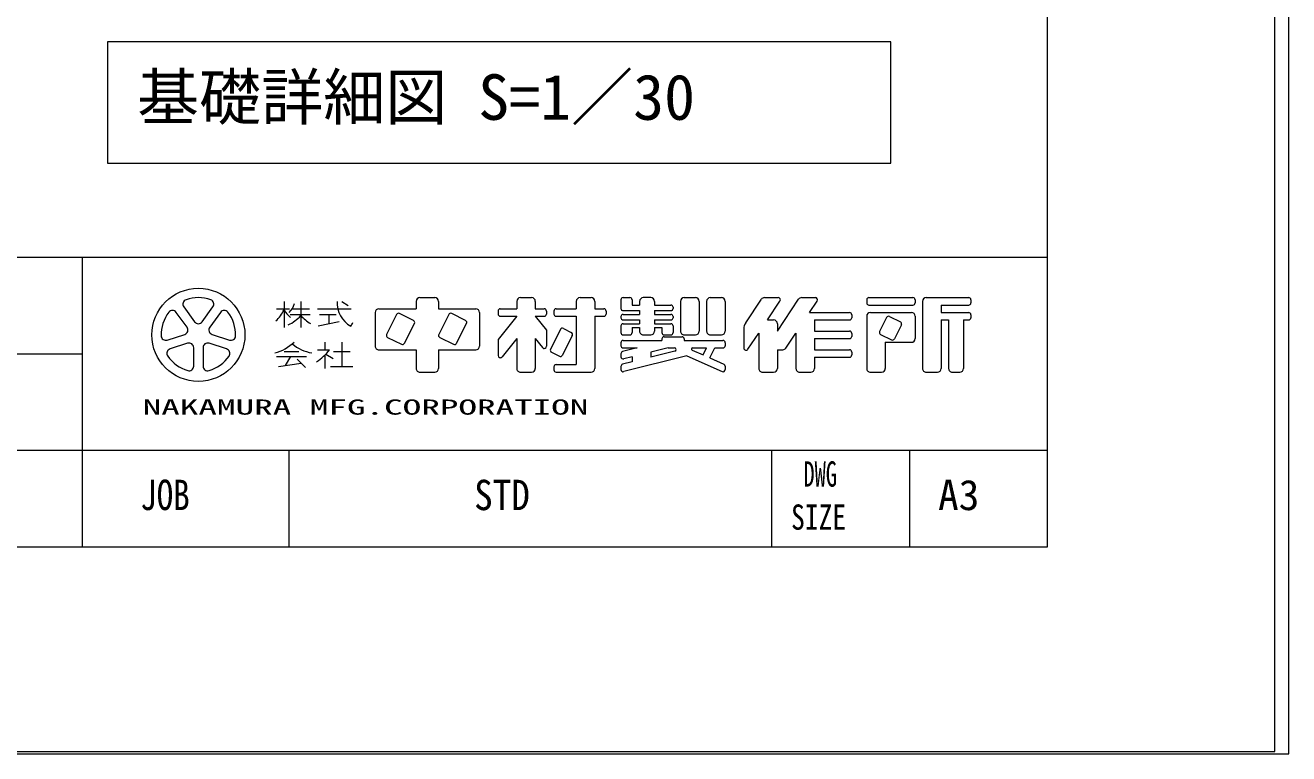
# Model space of a CAD drawing. Units: millimetres, scale not verified, with parts at other scales. Extents: x 0 to 420, y 0 to 297.
# Drawn here: x 328.6 to 420.2, y 0 to 52.8 of the extents above; entities that cross this region are included whole.
import ezdxf
from ezdxf.enums import TextEntityAlignment as Align

# ---------------------------------------------------------------- set-up
doc = ezdxf.new("R2010")
doc.units = ezdxf.units.MM
doc.header["$LTSCALE"] = 0.5
for name, color, linetype, lineweight in [('DEFPOINTS_3', 7, 'Continuous', 0), ('LY_2', 7, 'Continuous', 0), ('LY_5', 2, 'Continuous', 18)]:
    doc.layers.add(name, color=color, linetype=linetype, lineweight=lineweight)
doc.layers.add('LY_4', color=7, linetype='Continuous')
doc.styles.add('ＭＳ ゴシック', font='')
doc.styles.get('ＭＳ ゴシック').set_extended_font_data('MS Gothic')

msp = doc.modelspace()

# ---------------------------------------------------------------- linework, layer by layer
at = {"layer": 'DEFPOINTS_3'}
for p, q in [((420.25, -0.0353), (420.25, 296.9647)), ((0.25, -0.0353), (420.25, -0.0353))]:
    msp.add_line(p, q, dxfattribs=at)
at = {"layer": 'LY_2'}
for p, q in [((402.75, 14.9647), (402.75, 281.9647)), ((17.75, 35.9647), (402.75, 35.9647)), ((332.75, 35.9647), (332.75, 14.9647)), ((357.244, 33.0281), (358.324, 33.0281)), ((364.534, 33.0281), (365.344, 33.0281)), ((368.854, 33.0281), (369.664, 33.0281)), ((371.986, 33.0281), (372.472, 33.0281)), ((373.984, 33.0281), (373.444, 33.0281)), ((376.414, 33.0281), (377.224, 33.0281)), ((378.304, 33.0281), (379.114, 33.0281)), ((382.2285, 33.0281), (383.2213, 33.0281)), ((384.9285, 33.0281), (385.9213, 33.0281)), ((389.806, 33.0281), (392.992, 33.0281)), ((393.964, 33.0281), (397.042, 33.0281)), ((340.1213, 32.3581), (340.906, 31.278)), ((341.4521, 31.2781), (342.2367, 32.3581)), ((346.849, 32.218), (347.794, 32.218)), ((347.389, 32.7581), (347.389, 30.8681)), ((347.9814, 32.218), (349.225, 32.218)), ((348.604, 32.7581), (348.604, 30.8681)), ((349.819, 32.218), (352.249, 32.218)), ((352.0314, 32.4317), (351.5903, 32.7258)), ((354.274, 32.218), (356.974, 32.218)), ((356.974, 32.7581), (356.974, 32.218)), ((358.594, 32.7581), (358.594, 32.218)), ((358.594, 32.218), (361.294, 32.218)), ((363.076, 32.218), (364.264, 32.218)), ((364.264, 32.7581), (364.264, 32.218)), ((365.614, 32.7581), (365.614, 32.218)), ((365.614, 32.218), (366.262, 32.218)), ((367.126, 32.218), (368.584, 32.218)), ((368.584, 32.7581), (368.584, 32.218)), ((369.934, 32.7581), (369.934, 32.218)), ((369.934, 32.218), (370.582, 32.218)), ((371.824, 32.8661), (371.824, 32.245)), ((371.986, 32.0831), (373.174, 32.0831)), ((372.634, 32.8661), (372.634, 32.4881)), ((372.634, 32.4881), (373.174, 32.4881)), ((373.174, 32.7581), (373.174, 32.4881)), ((373.174, 32.0831), (373.174, 31.8131)), ((374.254, 32.7581), (374.254, 32.4881)), ((374.254, 32.4881), (375.442, 32.4881)), ((374.254, 32.0831), (374.254, 31.8131)), ((374.254, 32.0831), (375.442, 32.0831)), ((375.604, 32.3261), (375.604, 32.245)), ((376.144, 32.7581), (376.144, 30.5981)), ((377.494, 32.7581), (377.494, 30.5981)), ((378.034, 32.7581), (378.034, 30.5981)), ((379.384, 32.7581), (379.384, 30.5981)), ((380.8701, 31.2071), (382.0039, 32.9078)), ((382.444, 31.4081), (383.3561, 32.7762)), ((383.164, 30.5981), (384.7039, 32.9078)), ((385.504, 31.9481), (386.0561, 32.7762)), ((389.644, 32.8661), (389.644, 32.6501)), ((389.806, 32.4881), (392.992, 32.4881)), ((393.154, 32.8661), (393.154, 32.6501)), ((393.694, 32.7581), (393.694, 27.8981)), ((395.044, 32.4881), (397.042, 32.4881)), ((395.044, 32.4881), (395.044, 31.9481)), ((397.204, 32.8661), (397.204, 32.6501)), ((340.3599, 30.8813), (339.5752, 31.9613)), ((342.7828, 31.9613), (341.9981, 30.8813)), ((347.8345, 31.8131), (349.279, 31.8131)), ((349.8614, 30.9845), (351.3967, 31.2916)), ((349.954, 31.8131), (351.169, 31.8131)), ((350.629, 31.8131), (350.629, 31.138)), ((354.004, 31.9481), (354.004, 29.5181)), ((355.5516, 31.8032), (354.8325, 30.3649)), ((356.7751, 31.3725), (355.7689, 31.8756)), ((356.1285, 29.7169), (356.8476, 31.1552)), ((359.3316, 31.8032), (358.6125, 30.3649)), ((360.5551, 31.3725), (359.5489, 31.8756)), ((359.9085, 29.7169), (360.6276, 31.1552)), ((361.564, 31.9481), (361.564, 29.5181)), ((362.914, 32.056), (362.914, 31.8401)), ((364.264, 31.6781), (362.914, 29.9905)), ((363.076, 31.6781), (364.264, 31.6781)), ((365.614, 31.6781), (366.262, 31.6781)), ((365.614, 31.6781), (366.424, 30.6655)), ((366.424, 32.056), (366.424, 31.8401)), ((366.964, 32.056), (366.964, 31.8401)), ((367.126, 31.6781), (368.584, 31.6781)), ((368.584, 31.6781), (368.584, 28.1681)), ((369.934, 31.6781), (370.582, 31.6781)), ((369.934, 31.6781), (369.934, 27.8981)), ((370.744, 32.056), (370.744, 31.8401)), ((371.824, 31.6511), (371.824, 31.5701)), ((371.986, 31.8131), (373.174, 31.8131)), ((371.986, 31.4081), (373.174, 31.4081)), ((373.174, 31.4081), (373.174, 31.138)), ((374.254, 31.8131), (375.442, 31.8131)), ((374.254, 31.4081), (374.254, 31.138)), ((374.254, 31.4081), (375.442, 31.4081)), ((375.604, 31.6511), (375.604, 31.5701)), ((382.444, 31.4081), (382.894, 31.4081)), ((385.504, 31.9481), (388.402, 31.9481)), ((385.864, 31.4081), (385.864, 30.5981)), ((385.864, 31.4081), (388.402, 31.4081)), ((388.564, 31.786), (388.564, 31.5701)), ((389.644, 31.6781), (389.644, 27.8981)), ((389.914, 31.9481), (392.884, 31.9481)), ((391.0836, 31.5872), (390.5805, 30.5809)), ((391.3009, 31.6596), (392.0911, 31.2645)), ((393.154, 31.6781), (393.154, 30.0581)), ((395.044, 31.9481), (397.042, 31.9481)), ((395.044, 31.4081), (395.044, 27.8981)), ((395.044, 31.4081), (395.584, 31.4081)), ((395.584, 31.4081), (395.584, 27.8981)), ((396.664, 31.4081), (396.664, 27.8981)), ((396.664, 31.4081), (397.042, 31.4081)), ((397.204, 31.786), (397.204, 31.5701)), ((338.9215, 29.9494), (340.1911, 30.3619)), ((342.1669, 30.3619), (343.4365, 29.9494)), ((366.424, 30.6655), (366.424, 29.5074)), ((367.4316, 30.7232), (366.7125, 29.2849)), ((368.2956, 30.2912), (367.5765, 28.8529)), ((367.6489, 30.7956), (368.2231, 30.5085)), ((371.824, 30.9761), (371.824, 30.4901)), ((371.986, 31.138), (373.174, 31.138)), ((371.986, 30.3281), (372.472, 30.3281)), ((372.634, 30.8681), (372.634, 30.4901)), ((372.634, 30.8681), (373.174, 30.8681)), ((373.174, 30.8681), (373.174, 30.5981)), ((373.444, 30.3281), (373.984, 30.3281)), ((374.254, 31.138), (375.442, 31.138)), ((374.254, 30.8681), (374.794, 30.8681)), ((374.254, 30.8681), (374.254, 30.5981)), ((374.794, 30.8681), (374.794, 30.4901)), ((374.956, 30.3281), (375.442, 30.3281)), ((375.604, 30.9761), (375.604, 30.4901)), ((376.414, 30.3281), (377.224, 30.3281)), ((378.304, 30.3281), (379.114, 30.3281)), ((380.734, 30.7578), (380.734, 29.3781)), ((381.0308, 29.2882), (381.814, 30.463)), ((381.814, 30.463), (381.814, 27.8981)), ((383.164, 31.138), (383.164, 30.5981)), ((383.7842, 29.3683), (384.514, 30.4631)), ((384.514, 30.4631), (384.514, 27.8981)), ((385.864, 30.5981), (388.402, 30.5981)), ((388.564, 30.4361), (388.564, 30.2201)), ((390.6529, 30.3636), (391.4431, 29.9685)), ((392.1636, 31.0472), (391.6605, 30.0409)), ((340.3997, 29.72), (339.1301, 29.3075)), ((340.8415, 28.064), (340.8415, 29.399)), ((341.5165, 29.399), (341.5165, 28.064)), ((343.2279, 29.3074), (341.9583, 29.72)), ((350.359, 29.7881), (350.359, 29.248)), ((351.574, 29.7881), (351.574, 28.0331)), ((354.9049, 30.1476), (355.9111, 29.6445)), ((358.6849, 30.1476), (359.6911, 29.6445)), ((362.914, 29.9905), (362.914, 28.8324)), ((364.264, 30.0581), (363.2025, 28.7312)), ((364.264, 30.0581), (364.264, 27.8981)), ((365.614, 30.0581), (365.614, 27.8981)), ((365.614, 30.0581), (366.1355, 29.4062)), ((371.824, 29.7611), (371.824, 29.545)), ((373.0103, 29.3831), (371.9467, 29.1171)), ((371.986, 29.923), (374.794, 29.923)), ((371.986, 29.3831), (373.0103, 29.3831)), ((375.2368, 29.3831), (373.984, 29.0699)), ((374.794, 30.0311), (374.794, 29.923)), ((374.956, 30.193), (376.252, 30.193)), ((375.2368, 29.3831), (375.6971, 29.3831)), ((376.414, 30.0311), (376.414, 29.923)), ((376.414, 29.923), (379.222, 29.923)), ((377.0115, 29.3831), (378.0378, 29.3831)), ((377.7818, 28.8711), (378.0378, 29.3831)), ((378.2758, 28.6515), (378.6415, 29.3831)), ((378.6415, 29.3831), (379.222, 29.3831)), ((379.384, 29.7611), (379.384, 29.545)), ((385.864, 30.0581), (388.402, 30.0581)), ((385.864, 30.0581), (385.864, 29.248)), ((390.994, 29.7881), (392.884, 29.7881)), ((390.994, 29.7881), (390.994, 27.8981)), ((215.25, 28.9647), (332.75, 28.9647)), ((346.849, 28.7486), (349.009, 28.7486)), ((347.389, 29.1131), (348.469, 29.1131)), ((347.8508, 28.7486), (347.4613, 28.1003)), ((348.334, 28.5717), (348.9402, 27.9655)), ((349.819, 29.248), (350.6988, 29.248)), ((350.359, 28.8747), (350.359, 27.8981)), ((350.4095, 28.9252), (350.9539, 28.6109)), ((350.9665, 29.1131), (352.1815, 29.1131)), ((354.274, 29.248), (356.974, 29.248)), ((356.974, 29.248), (356.974, 27.8981)), ((358.594, 29.248), (358.594, 27.8981)), ((358.594, 29.248), (361.294, 29.248)), ((366.7849, 29.0676), (367.3591, 28.7805)), ((371.824, 28.96), (371.824, 28.7373)), ((376.5999, 28.8054), (372.0253, 27.6618)), ((372.634, 28.7324), (372.0253, 28.5802)), ((372.634, 28.7324), (372.634, 28.3706)), ((375.7265, 29.1437), (373.984, 28.7081)), ((373.984, 29.0699), (373.984, 28.7081)), ((376.5999, 28.8054), (379.1562, 27.6693)), ((376.9787, 29.228), (377.7818, 28.8711)), ((378.2758, 28.6515), (379.2878, 28.2017)), ((383.164, 29.248), (383.164, 27.8981)), ((383.164, 29.248), (383.5595, 29.248)), ((385.864, 29.248), (388.402, 29.248)), ((385.864, 28.7081), (388.402, 28.7081)), ((385.864, 28.7081), (385.864, 27.8981)), ((388.564, 29.0861), (388.564, 28.8701)), ((346.985, 28.0322), (348.6374, 28.2683)), ((350.764, 28.0331), (352.384, 28.0331)), ((357.244, 27.6281), (358.324, 27.6281)), ((364.534, 27.6281), (365.344, 27.6281)), ((366.964, 28.0061), (366.964, 27.7901)), ((367.126, 28.1681), (368.584, 28.1681)), ((367.126, 27.6281), (369.664, 27.6281)), ((371.824, 28.0416), (371.824, 27.8189)), ((372.634, 28.3706), (371.9467, 28.1987)), ((379.384, 28.0537), (379.384, 27.8173)), ((382.084, 27.6281), (382.894, 27.6281)), ((384.784, 27.6281), (385.594, 27.6281)), ((389.914, 27.6281), (390.724, 27.6281)), ((393.964, 27.6281), (394.774, 27.6281)), ((395.854, 27.6281), (396.394, 27.6281)), ((160.25, 21.9647), (402.75, 21.9647)), ((347.75, 21.9647), (347.75, 14.9647)), ((382.75, 21.9647), (382.75, 14.9647)), ((392.75, 21.9647), (392.75, 14.9647)), ((17.75, 14.9647), (402.75, 14.9647))]:
    msp.add_line(p, q, dxfattribs=at)
msp.add_circle((341.179, 30.3281), 3.375, dxfattribs=at)
for centre, radius, start, end in [((341.179, 30.3281), 2.7, 70.60155, 109.39847), ((357.244, 32.7581), 0.27, 89.99998, 179.99996), ((358.324, 32.7581), 0.27, 0, 89.99998), ((364.534, 32.7581), 0.27, 89.99998, 179.99996), ((365.344, 32.7581), 0.27, 0, 89.99998), ((368.854, 32.7581), 0.27, 89.99998, 179.99996), ((369.664, 32.7581), 0.27, 0, 89.99998), ((371.986, 32.8661), 0.162, 89.99998, 179.99996), ((372.472, 32.8661), 0.162, 0, 89.99998), ((373.444, 32.7581), 0.27, 89.99998, 179.99996), ((373.984, 32.7581), 0.27, 0, 89.99998), ((376.414, 32.7581), 0.27, 89.99998, 179.99996), ((377.224, 32.7581), 0.27, 0, 89.99998), ((378.304, 32.7581), 0.27, 89.99998, 179.99996), ((379.114, 32.7581), 0.27, 0, 89.99998), ((382.2285, 32.7581), 0.27, 89.99998, 146.30984), ((383.2213, 32.8661), 0.162, 326.31015, 89.99998), ((384.9285, 32.7581), 0.27, 89.99998, 146.3098), ((385.9213, 32.8661), 0.162, 326.31003, 89.99998), ((389.806, 32.8661), 0.162, 89.99998, 179.99996), ((392.992, 32.8661), 0.162, 0, 89.99998), ((393.964, 32.7581), 0.27, 89.99998, 179.99996), ((397.042, 32.8661), 0.162, 0, 89.99998), ((339.3022, 31.7629), 0.3375, 35.99999, 142.60154), ((340.3943, 32.5564), 0.3375, 109.39847, 215.99997), ((341.9637, 32.5564), 0.3375, 324, 70.60155), ((343.0559, 31.7629), 0.3375, 37.39846, 143.99995), ((345.2839, 33.0489), 2.2846, 311.36185, 337.13638), ((349.3668, 33.392), 2.3451, 212.50346, 230.00631), ((346.7478, 33.0118), 1.467, 313.72108, 343.54317), ((353.187, 32.6591), 1.9528, 177.09472, 240.51891), ((354.274, 31.9481), 0.27, 89.99998, 179.99996), ((361.294, 31.9481), 0.27, 0, 89.99998), ((363.076, 32.056), 0.162, 89.99998, 179.99996), ((366.262, 32.056), 0.162, 0, 89.99998), ((367.126, 32.056), 0.162, 89.99998, 179.99996), ((370.582, 32.056), 0.162, 0, 89.99998), ((371.986, 32.245), 0.162, 179.99998, 270.00002), ((375.442, 32.3261), 0.162, 0, 89.99998), ((375.442, 32.245), 0.162, 270.00002, 0), ((389.806, 32.6501), 0.162, 179.99998, 270.00002), ((392.992, 32.6501), 0.162, 270.00002, 0), ((397.042, 32.6501), 0.162, 270.00002, 0), ((341.179, 30.3281), 2.7, 142.60154, 181.39846), ((341.179, 31.4764), 0.3375, 215.99998, 324), ((341.179, 30.3281), 2.7, 358.60155, 37.39847), ((346.3764, 33.783), 3.0341, 295.86917, 317.23867), ((350.8316, 33.783), 3.0341, 222.76131, 240.10806), ((351.2103, 31.7693), 1.2992, 321.42112, 334.8249), ((355.6965, 31.7307), 0.162, 63.43492, 153.43499), ((356.7027, 31.2276), 0.162, 333.4349, 63.43487), ((359.4765, 31.7307), 0.162, 63.43492, 153.43499), ((360.4827, 31.2276), 0.162, 333.4349, 63.43487), ((363.076, 31.8401), 0.162, 179.99998, 270.00002), ((366.262, 31.8401), 0.162, 270.00002, 0), ((367.126, 31.8401), 0.162, 179.99998, 270.00002), ((370.582, 31.8401), 0.162, 270.00002, 0), ((371.986, 31.6511), 0.162, 89.99998, 179.99996), ((371.986, 31.5701), 0.162, 179.99998, 270.00002), ((375.442, 31.6511), 0.162, 0, 89.99998), ((375.442, 31.5701), 0.162, 270.00002, 0), ((381.544, 30.7578), 0.81, 146.30999, 179.99996), ((382.894, 31.138), 0.27, 0, 89.99998), ((388.402, 31.786), 0.162, 0, 89.99998), ((388.402, 31.5701), 0.162, 270.00002, 0), ((389.914, 31.6781), 0.27, 89.99998, 179.99996), ((391.2285, 31.5147), 0.162, 63.43447, 153.43474), ((392.0187, 31.1196), 0.162, 333.43484, 63.43447), ((392.884, 31.6781), 0.27, 0, 89.99998), ((397.042, 31.786), 0.162, 0, 89.99998), ((397.042, 31.5701), 0.162, 270.00002, 0), ((338.8172, 30.2704), 0.3375, 181.39848, 287.99997), ((340.0868, 30.6829), 0.3375, 287.99998, 35.99999), ((342.2712, 30.6829), 0.3375, 143.99996, 251.99999), ((343.5408, 30.2704), 0.3375, 252.00001, 358.60156), ((354.9774, 30.2925), 0.162, 153.43495, 243.43485), ((358.7574, 30.2925), 0.162, 153.43495, 243.43485), ((367.5765, 30.6507), 0.162, 63.43487, 153.43498), ((368.1507, 30.3636), 0.162, 333.43492, 63.43493), ((371.986, 30.9761), 0.162, 89.99998, 179.99996), ((371.986, 30.4901), 0.162, 179.99998, 270.00002), ((372.472, 30.4901), 0.162, 270.00002, 0), ((373.444, 30.5981), 0.27, 179.99998, 270.00002), ((373.984, 30.5981), 0.27, 270.00002, 0), ((374.956, 30.4901), 0.162, 179.99998, 270.00002), ((375.442, 30.9761), 0.162, 0, 89.99998), ((375.442, 30.4901), 0.162, 270.00002, 0), ((376.414, 30.5981), 0.27, 179.99998, 270.00002), ((377.224, 30.5981), 0.27, 270.00002, 0), ((378.304, 30.5981), 0.27, 179.99998, 270.00002), ((379.114, 30.5981), 0.27, 270.00002, 0), ((388.402, 30.4361), 0.162, 0, 89.99998), ((390.7254, 30.5085), 0.162, 153.43517, 243.43529), ((340.504, 29.399), 0.3375, 359.99997, 107.99999), ((341.854, 29.399), 0.3375, 71.99997, 179.99999), ((345.852, 32.2215), 3.3203, 285.11261, 313.40619), ((349.98, 32.1584), 3.192, 231.17281, 259.75506), ((354.274, 29.5181), 0.27, 179.99998, 270.00002), ((355.9836, 29.7894), 0.162, 243.43498, 333.43496), ((359.7636, 29.7894), 0.162, 243.43498, 333.43496), ((361.294, 29.5181), 0.27, 270.00002, 0), ((366.262, 29.5074), 0.162, 218.65962, 0), ((371.986, 29.7611), 0.162, 89.99998, 179.99996), ((371.986, 29.545), 0.162, 179.99998, 270.00002), ((374.956, 30.0311), 0.162, 89.99998, 179.99996), ((375.6971, 29.2615), 0.1215, 284.0365, 89.99998), ((376.252, 30.0311), 0.162, 0, 89.99998), ((377.0115, 29.3021), 0.081, 89.99998, 246.03817), ((379.222, 29.7611), 0.162, 0, 89.99998), ((379.222, 29.545), 0.162, 270.00002, 0), ((380.896, 29.3781), 0.162, 179.99998, 326.30997), ((383.5595, 29.5181), 0.27, 270.00002, 326.31002), ((388.402, 30.2201), 0.162, 270.00002, 0), ((391.5156, 30.1134), 0.162, 243.43534, 333.43491), ((392.884, 30.0581), 0.27, 270.00002, 0), ((339.2344, 28.9865), 0.3375, 107.99999, 214.60154), ((341.179, 30.3281), 2.7, 214.60156, 253.39848), ((341.179, 30.3281), 2.7, 286.60155, 325.39847), ((343.1236, 28.9865), 0.3375, 325.39847, 71.99996), ((347.09, 32.1909), 4.6566, 304.87257, 320.80411), ((363.076, 28.8324), 0.162, 179.99998, 321.34037), ((366.8574, 29.2125), 0.162, 153.43487, 243.4348), ((367.4316, 28.9254), 0.162, 243.43487, 333.43498), ((371.986, 28.96), 0.162, 104.03614, 179.99996), ((371.986, 28.7373), 0.162, 179.99998, 284.03612), ((388.402, 29.0861), 0.162, 0, 89.99998), ((388.402, 28.8701), 0.162, 270.00002, 0), ((340.504, 28.064), 0.3375, 253.39847, 359.99997), ((341.854, 28.064), 0.3375, 179.99999, 286.60154), ((357.244, 27.8981), 0.27, 179.99998, 270.00002), ((358.324, 27.8981), 0.27, 270.00002, 0), ((364.534, 27.8981), 0.27, 179.99998, 270.00002), ((365.344, 27.8981), 0.27, 270.00002, 0), ((367.126, 28.0061), 0.162, 89.99998, 179.99996), ((367.126, 27.7901), 0.162, 179.99998, 270.00002), ((369.664, 27.8981), 0.27, 270.00002, 0), ((371.986, 28.0416), 0.162, 104.03614, 179.99996), ((371.986, 27.8189), 0.162, 179.99998, 284.03612), ((379.222, 27.8173), 0.162, 246.03699, 0), ((379.222, 28.0537), 0.162, 0, 66.03701), ((382.084, 27.8981), 0.27, 179.99998, 270.00002), ((382.894, 27.8981), 0.27, 270.00002, 0), ((384.784, 27.8981), 0.27, 179.99998, 270.00002), ((385.594, 27.8981), 0.27, 270.00002, 0), ((389.914, 27.8981), 0.27, 179.99998, 270.00002), ((390.724, 27.8981), 0.27, 270.00002, 0), ((393.964, 27.8981), 0.27, 179.99998, 270.00002), ((394.774, 27.8981), 0.27, 270.00002, 0), ((395.854, 27.8981), 0.27, 179.99998, 270.00002), ((396.394, 27.8981), 0.27, 270.00002, 0)]:
    msp.add_arc(centre, radius, start, end, dxfattribs=at)
at = {"layer": 'LY_5', "color": 7, "lineweight": 0}
for p, q in [((419.248, 0.115), (419.248, 297.0353)), ((1.252, 0.115), (419.248, 0.115))]:
    msp.add_line(p, q, dxfattribs=at)
at = {"layer": 'LY_5', "color": 7}
for p, q in [((391.4, 51.577), (334.6, 51.577)), ((334.6, 51.577), (334.6, 42.777)), ((391.4, 42.777), (391.4, 51.577)), ((334.6, 42.777), (391.4, 42.777))]:
    msp.add_line(p, q, dxfattribs=at)

# ---------------------------------------------------------------- texts
at = {"layer": 'LY_2', "style": 'ＭＳ ゴシック'}
for s, height, width, p in [('NAKAMURA MFG.CORPORATION', 1.1, 1.8, (337.1381, 24.2147)), ('DWG', 1.833, 0.65, (385.058, 18.7772)), ('JOB', 2.199, 0.8, (336.962, 16.9698)), ('SIZE', 1.833, 0.8, (384.1607, 15.6522))]:
    msp.add_text(s, height=height, dxfattribs=dict(at, width=width)).set_placement(p, align=Align.BOTTOM_LEFT)
msp.add_text('A3', height=2.199, dxfattribs=at).set_placement((394.8214, 16.9647), align=Align.BOTTOM_LEFT)
at = {"layer": 'LY_4', "style": 'ＭＳ ゴシック', "width": 0.9}
msp.add_text('STD', height=2.199, dxfattribs=at).set_placement((361.1786, 16.9647), align=Align.BOTTOM_LEFT)
at = {"layer": 'LY_5', "color": 7, "style": 'ＭＳ ゴシック'}
msp.add_text('基礎詳細図 S=1／30', height=3.299, dxfattribs=at).set_placement((336.7317, 44.927), align=Align.BOTTOM_LEFT)

doc.saveas('drawing.dxf')
